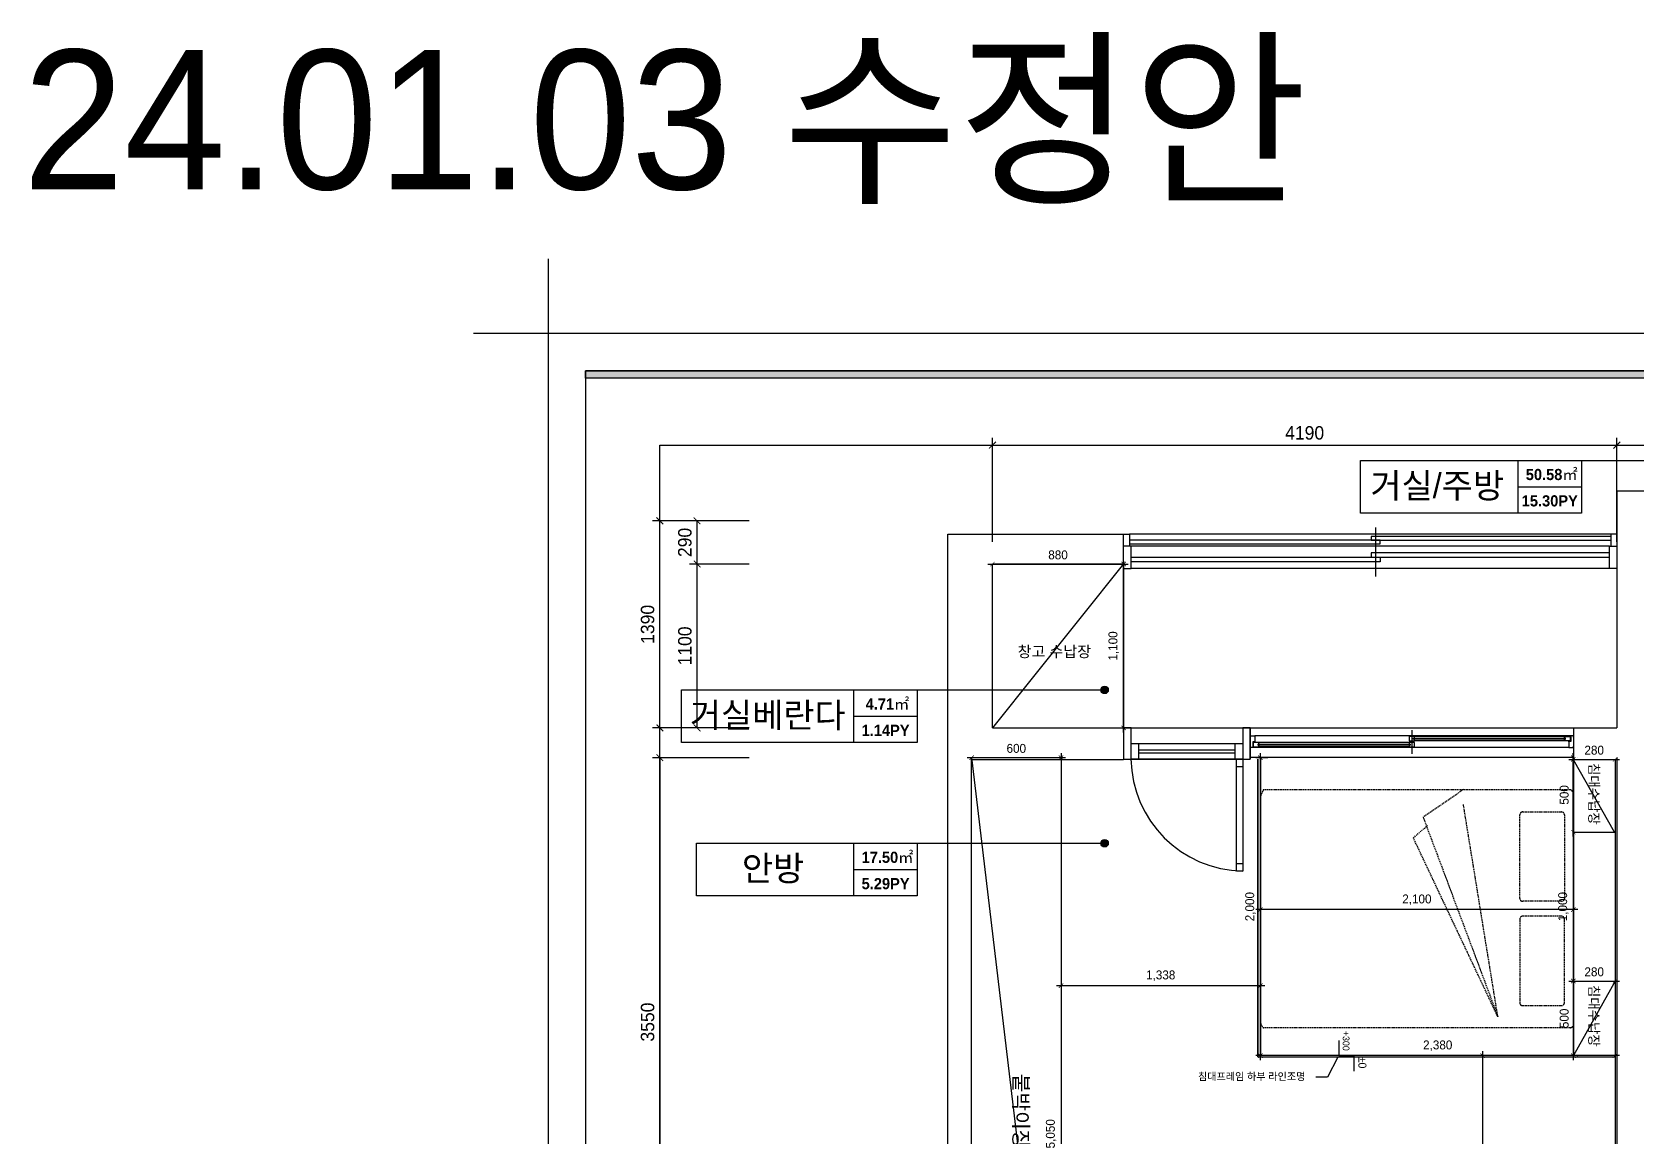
# Model space of a CAD drawing. Header units: millimetres. Extents: x -551172 to 232469, y -3435 to 261611.
# Drawn here: x 112616 to 123386, y 108009 to 115426 of the extents above; entities that cross this region are included whole.
import ezdxf
from ezdxf.enums import TextEntityAlignment as Align

# ---------------------------------------------------------------- set-up
doc = ezdxf.new("R2010")
doc.units = ezdxf.units.MM
doc.header["$LTSCALE"] = 10
doc.header["$PDMODE"] = 3
doc.linetypes.add('DH-HID2', pattern=[1.2, 0.8, -0.4])
doc.layers.get('DEFPOINTS').update_dxf_attribs({"color": 248})
for name, color, linetype in [('0-ELC TEXT', 7, 'Continuous'), ('03-TEXT', 3, 'Continuous'), ('06-FUR', 6, 'Continuous'), ('07-DIM WAL', 5, 'Continuous'), ('3.기호.계단선', 30, 'Continuous'), ('C-FIN', 5, 'Continuous'), ('F-FIN', 5, 'Continuous'), ('F-SYM', 7, 'Continuous'), ('FORM(YOURNAME)-11', 1, 'Continuous'), ('FU-FURM', 251, 'DH-HID2'), ('도면층2', 2, 'Continuous'), ('도면층4', 4, 'Continuous'), ('도면층5', 5, 'Continuous')]:
    doc.layers.add(name, color=color, linetype=linetype)
doc.styles.add('HY 울릉도 L', font='')
doc.styles.add('YOURNAME', font='HY울릉도M.TTF')
doc.styles.add('넥슨고딕', font='NEXONLv1GothicBold.ttf')
doc.styles.add('코레일둥고', font='Korail_Round_Gothic_Medium.ttf')
doc.styles.get('HY 울릉도 L').set_extended_font_data('HY울릉도L')
doc.dimstyles.new('30', dxfattribs={"dimscale": 30, "dimtxt": 2, "dimasz": 1, "dimexe": 1, "dimexo": 1, "dimgap": 1, "dimtad": 1, "dimdec": 0, "dimrnd": 0.05, "dimdsep": 46, "dimlunit": 6, "dimtxsty": 'HY 울릉도 L', "dimblk": 'ARCHTICK', "dimcen": 2.5, "dimdle": 1, "dimclrd": 133, "dimclre": 133, "dimclrt": 30, "dimadec": 0, "dimazin": 0, "dimtfac": 1, "dimtdec": 0, "dimtix": 1, "dimtmove": 2, "dimatfit": 3, "dimldrblk": 'ARCHTICK', "dimfxl": 1, "dimlwd": -1, "dimlwe": -1, "dimarcsym": 0})
doc.dimstyles.new('YOURNAME-50', dxfattribs={"dimscale": 50, "dimtxt": 1.8, "dimasz": 0.9, "dimexe": 1, "dimexo": 3, "dimgap": 0.7, "dimtad": 1, "dimdec": 0, "dimzin": 0, "dimdsep": 46, "dimtxsty": 'YOURNAME', "dimblk": 'ARCHTICK', "dimcen": 0, "dimclrd": 1, "dimclre": 1, "dimclrt": 7, "dimadec": 0, "dimazin": 0, "dimtfac": 1, "dimtdec": 0, "dimtix": 1, "dimtmove": 2, "dimatfit": 3, "dimldrblk": 'ARCHTICK', "dimfxl": 1, "dimtolj": 1, "dimtzin": 0, "dimarcsym": 0})

# ---------------------------------------------------------------- blocks, each defined once
blk = doc.blocks.new('FORM-PLAN')
at = {"layer": 'FORM(YOURNAME)-11'}
h = blk.add_hatch(color=256, dxfattribs=at)
h.dxf.hatch_style = 1
h.paths.add_polyline_path([(-71444, 55115), (10556, 55115), (10556, 54915), (-71444, 54915)])
h.paths.add_polyline_path([(-71444, -2085), (10556, -2085), (10556, -2285), (-71444, -2285)])
at = {"layer": 'DEFPOINTS', "color": 1}
blk.add_lwpolyline([(-72444, 58115), (-72444, 56115), (-74444, 56115)], dxfattribs=at)
at = {"layer": 'DEFPOINTS', "color": 158}
for points in [[(-71444, -2285), (10556, -2285), (10556, 55115), (-71444, 55115)], [(-69444, 53115), (-64, 53115), (-64, 1215), (-69444, 1215)]]:
    blk.add_lwpolyline(points, close=True, dxfattribs=at)
at = {"layer": 'FORM(YOURNAME)-11', "color": 250}
blk.add_lwpolyline([(-72444, -3285), (11556, -3285), (11556, 56115), (-72444, 56115)], close=True, dxfattribs=at)
at = {"layer": 'FORM(YOURNAME)-11'}
blk.add_lwpolyline([(-71444, 55115), (10556, 55115), (10556, 54915), (-71444, 54915)], close=True, dxfattribs=at)
at = {"layer": 'FORM(YOURNAME)-11', "color": 3, "style": 'YOURNAME'}
for tag, height, p in [('1', 450, (9905, 18188)), ('2', 450, (9905, 17544)), ('3', 450, (9905, 16257)), ('4', 450, (9905, 14326)), ('5', 515, (9905, 12009)), ('6', 515, (9905, 9757)), ('7', 515, (9905, 7504)), ('8', 515, (9905, 5252)), ('9', 515, (9905, 2999)), ('10', 515, (5655, 811)), ('11', 515, (9905, 747)), ('12', 515, (5655, -1441)), ('13', 515, (9905, -1441))]:
    blk.add_attdef(tag, text='', height=height, dxfattribs=at).set_placement(p, align=Align.MIDDLE_RIGHT)
blk = doc.blocks.new('_ArchTick')
at = {"color": 0, "linetype": 'ByBlock', "const_width": 0.15}
blk.add_lwpolyline([(-0.5, -0.5), (0.5, 0.5)], dxfattribs=at)
blk = doc.blocks.new('*D842')
at = {"layer": '07-DIM WAL', "color": 1, "lineweight": -2, "transparency": 16777216}
for p, q in [((119061, 112005), (119061, 112703)), ((119061, 112653), (123251, 112653)), ((123251, 112005), (123251, 112703))]:
    blk.add_line(p, q, dxfattribs=at)
at = {"layer": 'DEFPOINTS', "color": 0, "transparency": 16777216}
for p in [(123251, 112653), (119061, 111855), (123251, 111855)]:
    blk.add_point(p, dxfattribs=at)
at = {"layer": '07-DIM WAL', "color": 1, "lineweight": -2, "transparency": 16777216, "xscale": 45, "yscale": 45, "zscale": 45, "rotation": 180}
blk.add_blockref('_ArchTick', (119061, 112653), dxfattribs=at)
at = {"layer": '07-DIM WAL', "color": 1, "lineweight": -2, "transparency": 16777216, "xscale": 45, "yscale": 45, "zscale": 45}
blk.add_blockref('_ArchTick', (123251, 112653), dxfattribs=at)
at = {"layer": '07-DIM WAL', "color": 7, "transparency": 16777216, "insert": (121156, 112735), "char_height": 90, "attachment_point": 5, "style": 'YOURNAME'}
blk.add_mtext('\\A1;4190', dxfattribs=at)
blk = doc.blocks.new('*D843')
at = {"layer": '07-DIM WAL', "color": 1, "lineweight": -2, "transparency": 16777216}
for p, q in [((117429, 112145), (116779, 112145)), ((116829, 110755), (116829, 112145)), ((117429, 110755), (116779, 110755))]:
    blk.add_line(p, q, dxfattribs=at)
at = {"layer": 'DEFPOINTS', "color": 0, "transparency": 16777216}
for p in [(116829, 112145), (117579, 112145), (117579, 110755)]:
    blk.add_point(p, dxfattribs=at)
at = {"layer": '07-DIM WAL', "color": 1, "lineweight": -2, "transparency": 16777216, "xscale": 45, "yscale": 45, "zscale": 45}
for p, rotation in [((116829, 112145), 90), ((116829, 110755), 270)]:
    blk.add_blockref('_ArchTick', p, dxfattribs=dict(at, rotation=rotation))
at = {"layer": '07-DIM WAL', "color": 7, "transparency": 16777216, "insert": (116747, 111450), "char_height": 90, "attachment_point": 5, "rotation": 90, "style": 'YOURNAME'}
blk.add_mtext('\\A1;1390', dxfattribs=at)
blk = doc.blocks.new('*D844')
at = {"layer": '07-DIM WAL', "color": 1, "lineweight": -2, "transparency": 16777216}
for p, q in [((117429, 111855), (117029, 111855)), ((117079, 110755), (117079, 111855)), ((117429, 110755), (117029, 110755))]:
    blk.add_line(p, q, dxfattribs=at)
at = {"layer": 'DEFPOINTS', "color": 0, "transparency": 16777216}
for p in [(117079, 111855), (117579, 111855), (117579, 110755)]:
    blk.add_point(p, dxfattribs=at)
at = {"layer": '07-DIM WAL', "color": 1, "lineweight": -2, "transparency": 16777216, "xscale": 45, "yscale": 45, "zscale": 45}
for p, rotation in [((117079, 111855), 90), ((117079, 110755), 270)]:
    blk.add_blockref('_ArchTick', p, dxfattribs=dict(at, rotation=rotation))
at = {"layer": '07-DIM WAL', "color": 7, "transparency": 16777216, "insert": (116997, 111305), "char_height": 90, "attachment_point": 5, "rotation": 90, "style": 'YOURNAME'}
blk.add_mtext('\\A1;1100', dxfattribs=at)
blk = doc.blocks.new('*D845')
at = {"layer": '07-DIM WAL', "color": 1, "lineweight": -2, "transparency": 16777216}
for p, q in [((117429, 112145), (117029, 112145)), ((117079, 111855), (117079, 112145)), ((117429, 111855), (117029, 111855))]:
    blk.add_line(p, q, dxfattribs=at)
at = {"layer": 'DEFPOINTS', "color": 0, "transparency": 16777216}
for p in [(117079, 112145), (117579, 112145), (117579, 111855)]:
    blk.add_point(p, dxfattribs=at)
at = {"layer": '07-DIM WAL', "color": 1, "lineweight": -2, "transparency": 16777216, "xscale": 45, "yscale": 45, "zscale": 45}
for p, rotation in [((117079, 112145), 90), ((117079, 111855), 270)]:
    blk.add_blockref('_ArchTick', p, dxfattribs=dict(at, rotation=rotation))
at = {"layer": '07-DIM WAL', "color": 7, "transparency": 16777216, "insert": (116997, 112000), "char_height": 90, "attachment_point": 5, "rotation": 90, "style": 'YOURNAME'}
blk.add_mtext('\\A1;290', dxfattribs=at)
blk = doc.blocks.new('*D846')
at = {"layer": '07-DIM WAL', "color": 1, "lineweight": -2, "transparency": 16777216}
for p, q in [((117429, 110555), (116779, 110555)), ((116829, 110555), (116829, 107005)), ((117429, 107005), (116779, 107005))]:
    blk.add_line(p, q, dxfattribs=at)
at = {"layer": 'DEFPOINTS', "color": 0, "transparency": 16777216}
for p in [(117579, 110555), (116829, 107005), (117579, 107005)]:
    blk.add_point(p, dxfattribs=at)
at = {"layer": '07-DIM WAL', "color": 1, "lineweight": -2, "transparency": 16777216, "xscale": 45, "yscale": 45, "zscale": 45}
for p, rotation in [((116829, 110555), 90), ((116829, 107005), 270)]:
    blk.add_blockref('_ArchTick', p, dxfattribs=dict(at, rotation=rotation))
at = {"layer": '07-DIM WAL', "color": 7, "transparency": 16777216, "insert": (116747, 108780), "char_height": 90, "attachment_point": 5, "rotation": 90, "style": 'YOURNAME'}
blk.add_mtext('\\A1;3550', dxfattribs=at)
blk = doc.blocks.new('*D912')
at = {"layer": '06-FUR', "color": 133, "transparency": 16777216}
for p, q in [((122351, 106975), (122351, 108585)), ((122381, 108555), (122381, 108555)), ((122381, 107005), (122381, 107005))]:
    blk.add_line(p, q, dxfattribs=at)
at = {"layer": 'DEFPOINTS', "color": 0, "transparency": 16777216}
for p in [(122351, 108555), (122351, 108555), (122351, 107005)]:
    blk.add_point(p, dxfattribs=at)
at = {"layer": '06-FUR', "color": 133, "transparency": 16777216, "xscale": 30, "yscale": 30, "zscale": 30}
for p, rotation in [((122351, 108555), 90), ((122351, 107005), 270)]:
    blk.add_blockref('_ArchTick', p, dxfattribs=dict(at, rotation=rotation))
at = {"layer": '06-FUR', "color": 30, "transparency": 16777216, "insert": (122285, 107780), "char_height": 60, "attachment_point": 5, "rotation": 90, "style": 'HY 울릉도 L'}
blk.add_mtext('1,550', dxfattribs=at)
blk = doc.blocks.new('*D915')
at = {"layer": '06-FUR', "color": 133, "transparency": 16777216}
for p, q in [((120908, 110555), (120829, 110555)), ((120859, 108525), (120859, 110585)), ((120889, 108555), (120889, 108555))]:
    blk.add_line(p, q, dxfattribs=at)
at = {"layer": 'DEFPOINTS', "color": 0, "transparency": 16777216}
for p in [(120859, 110555), (120938, 110555), (120859, 108555)]:
    blk.add_point(p, dxfattribs=at)
at = {"layer": '06-FUR', "color": 133, "transparency": 16777216, "xscale": 30, "yscale": 30, "zscale": 30}
for p, rotation in [((120859, 110555), 90), ((120859, 108555), 270)]:
    blk.add_blockref('_ArchTick', p, dxfattribs=dict(at, rotation=rotation))
at = {"layer": '06-FUR', "color": 30, "transparency": 16777216, "insert": (120793, 109555), "char_height": 60, "attachment_point": 5, "rotation": 90, "style": 'HY 울릉도 L'}
blk.add_mtext('2,000', dxfattribs=at)
blk = doc.blocks.new('*D916')
at = {"layer": '06-FUR', "color": 133, "transparency": 16777216}
for p, q in [((122929, 110543), (123269, 110543)), ((123239, 110525), (123239, 110513))]:
    blk.add_line(p, q, dxfattribs=at)
at = {"layer": 'DEFPOINTS', "color": 0, "transparency": 16777216}
for p in [(122959, 110543), (123239, 110555), (123239, 110543)]:
    blk.add_point(p, dxfattribs=at)
at = {"layer": '06-FUR', "color": 133, "transparency": 16777216, "xscale": 30, "yscale": 30, "zscale": 30, "rotation": 180}
blk.add_blockref('_ArchTick', (122959, 110543), dxfattribs=at)
at = {"layer": '06-FUR', "color": 133, "transparency": 16777216, "xscale": 30, "yscale": 30, "zscale": 30}
blk.add_blockref('_ArchTick', (123239, 110543), dxfattribs=at)
at = {"layer": '06-FUR', "color": 30, "transparency": 16777216, "insert": (123099, 110605), "char_height": 60, "attachment_point": 5, "style": 'HY 울릉도 L'}
blk.add_mtext('280', dxfattribs=at)
blk = doc.blocks.new('*D917')
at = {"layer": '06-FUR', "color": 133, "transparency": 16777216}
blk.add_line((119551, 110555), (118891, 110555), dxfattribs=at)
at = {"layer": 'DEFPOINTS', "color": 0, "transparency": 16777216}
for p in [(118921, 110555), (118921, 110555), (119521, 110555)]:
    blk.add_point(p, dxfattribs=at)
at = {"layer": '06-FUR', "color": 133, "transparency": 16777216, "xscale": 30, "yscale": 30, "zscale": 30, "rotation": 180}
blk.add_blockref('_ArchTick', (118921, 110555), dxfattribs=at)
at = {"layer": '06-FUR', "color": 133, "transparency": 16777216, "xscale": 30, "yscale": 30, "zscale": 30}
blk.add_blockref('_ArchTick', (119521, 110555), dxfattribs=at)
at = {"layer": '06-FUR', "color": 30, "transparency": 16777216, "insert": (119221, 110617), "char_height": 60, "attachment_point": 5, "style": 'HY 울릉도 L'}
blk.add_mtext('600', dxfattribs=at)
blk = doc.blocks.new('*D918')
at = {"layer": '06-FUR', "color": 133, "transparency": 16777216}
for p, q in [((119521, 110585), (119521, 105475)), ((119551, 110555), (119551, 110555)), ((119551, 105505), (119551, 105505))]:
    blk.add_line(p, q, dxfattribs=at)
at = {"layer": 'DEFPOINTS', "color": 0, "transparency": 16777216}
for p in [(119521, 110555), (119521, 105505), (119521, 105505)]:
    blk.add_point(p, dxfattribs=at)
at = {"layer": '06-FUR', "color": 133, "transparency": 16777216, "xscale": 30, "yscale": 30, "zscale": 30}
for p, rotation in [((119521, 110555), 90), ((119521, 105505), 270)]:
    blk.add_blockref('_ArchTick', p, dxfattribs=dict(at, rotation=rotation))
at = {"layer": '06-FUR', "color": 30, "transparency": 16777216, "insert": (119455, 108030), "char_height": 60, "attachment_point": 5, "rotation": 90, "style": 'HY 울릉도 L'}
blk.add_mtext('5,050', dxfattribs=at)
blk = doc.blocks.new('*D904')
at = {"layer": '06-FUR', "color": 133, "transparency": 16777216}
for p, q in [((122959, 110025), (122959, 110585)), ((122989, 110555), (122989, 110555)), ((122989, 110055), (122989, 110055))]:
    blk.add_line(p, q, dxfattribs=at)
at = {"layer": 'DEFPOINTS', "color": 0, "transparency": 16777216}
for p in [(122959, 110555), (122959, 110555), (122959, 110055)]:
    blk.add_point(p, dxfattribs=at)
at = {"layer": '06-FUR', "color": 133, "transparency": 16777216, "xscale": 30, "yscale": 30, "zscale": 30}
for p, rotation in [((122959, 110555), 90), ((122959, 110055), 270)]:
    blk.add_blockref('_ArchTick', p, dxfattribs=dict(at, rotation=rotation))
at = {"layer": '06-FUR', "color": 30, "transparency": 16777216, "insert": (122898, 110305), "char_height": 60, "attachment_point": 5, "rotation": 90, "style": 'HY 울릉도 L'}
blk.add_mtext('500', dxfattribs=at)
blk = doc.blocks.new('*D878')
at = {"layer": '06-FUR', "color": 133, "transparency": 16777216}
for p, q in [((122959, 109085), (122959, 108525)), ((122989, 109055), (122989, 109055)), ((122986, 108555), (122989, 108555))]:
    blk.add_line(p, q, dxfattribs=at)
at = {"layer": 'DEFPOINTS', "color": 0, "transparency": 16777216}
for p in [(122959, 109055), (122956, 108555), (122959, 108555)]:
    blk.add_point(p, dxfattribs=at)
at = {"layer": '06-FUR', "color": 133, "transparency": 16777216, "xscale": 30, "yscale": 30, "zscale": 30}
for p, rotation in [((122959, 109055), 90), ((122959, 108555), 270)]:
    blk.add_blockref('_ArchTick', p, dxfattribs=dict(at, rotation=rotation))
at = {"layer": '06-FUR', "color": 30, "transparency": 16777216, "insert": (122898, 108805), "char_height": 60, "attachment_point": 5, "rotation": 90, "style": 'HY 울릉도 L'}
blk.add_mtext('500', dxfattribs=at)
blk = doc.blocks.new('*D938')
at = {"layer": '06-FUR', "color": 133, "transparency": 16777216}
for p, q in [((119941, 110725), (119941, 111885)), ((119971, 111855), (119971, 111855)), ((119971, 110755), (119971, 110755))]:
    blk.add_line(p, q, dxfattribs=at)
at = {"layer": 'DEFPOINTS', "color": 0, "transparency": 16777216}
for p in [(119941, 111855), (119941, 111855), (119941, 110755)]:
    blk.add_point(p, dxfattribs=at)
at = {"layer": '06-FUR', "color": 133, "transparency": 16777216, "xscale": 30, "yscale": 30, "zscale": 30}
for p, rotation in [((119941, 111855), 90), ((119941, 110755), 270)]:
    blk.add_blockref('_ArchTick', p, dxfattribs=dict(at, rotation=rotation))
at = {"layer": '06-FUR', "color": 30, "transparency": 16777216, "insert": (119875, 111305), "char_height": 60, "attachment_point": 5, "rotation": 90, "style": 'HY 울릉도 L'}
blk.add_mtext('1,100', dxfattribs=at)
blk = doc.blocks.new('*D928')
at = {"layer": '06-FUR', "color": 133, "transparency": 16777216}
for p, q in [((119031, 111855), (119971, 111855)), ((119061, 111825), (119061, 111825)), ((119941, 111825), (119941, 111825))]:
    blk.add_line(p, q, dxfattribs=at)
at = {"layer": 'DEFPOINTS', "color": 0, "transparency": 16777216}
for p in [(119061, 111855), (119941, 111855), (119941, 111855)]:
    blk.add_point(p, dxfattribs=at)
at = {"layer": '06-FUR', "color": 133, "transparency": 16777216, "xscale": 30, "yscale": 30, "zscale": 30, "rotation": 180}
blk.add_blockref('_ArchTick', (119061, 111855), dxfattribs=at)
at = {"layer": '06-FUR', "color": 133, "transparency": 16777216, "xscale": 30, "yscale": 30, "zscale": 30}
blk.add_blockref('_ArchTick', (119941, 111855), dxfattribs=at)
at = {"layer": '06-FUR', "color": 30, "transparency": 16777216, "insert": (119501, 111916), "char_height": 60, "attachment_point": 5, "style": 'HY 울릉도 L'}
blk.add_mtext('880', dxfattribs=at)
blk = doc.blocks.new('*D963')
at = {"layer": 'C-FIN', "color": 133, "transparency": 16777216}
for p, q in [((122959, 110085), (122959, 109025)), ((122989, 110055), (122989, 110055)), ((122989, 109055), (122989, 109055))]:
    blk.add_line(p, q, dxfattribs=at)
at = {"layer": 'DEFPOINTS', "color": 0, "transparency": 16777216}
for p in [(122959, 110055), (122959, 109055), (122959, 109055)]:
    blk.add_point(p, dxfattribs=at)
at = {"layer": 'C-FIN', "color": 133, "transparency": 16777216, "xscale": 30, "yscale": 30, "zscale": 30}
for p, rotation in [((122959, 110055), 90), ((122959, 109055), 270)]:
    blk.add_blockref('_ArchTick', p, dxfattribs=dict(at, rotation=rotation))
at = {"layer": 'C-FIN', "color": 30, "transparency": 16777216, "insert": (122893, 109555), "char_height": 60, "attachment_point": 5, "rotation": 90, "style": 'HY 울릉도 L'}
blk.add_mtext('1,000', dxfattribs=at)
blk = doc.blocks.new('*D974')
at = {"layer": 'C-FIN', "color": 133, "transparency": 16777216}
for p, q in [((122929, 109055), (123269, 109055)), ((122959, 109085), (122959, 109085))]:
    blk.add_line(p, q, dxfattribs=at)
at = {"layer": 'DEFPOINTS', "color": 0, "transparency": 16777216}
for p in [(122959, 109055), (123239, 109055), (123239, 109055)]:
    blk.add_point(p, dxfattribs=at)
at = {"layer": 'C-FIN', "color": 133, "transparency": 16777216, "xscale": 30, "yscale": 30, "zscale": 30, "rotation": 180}
blk.add_blockref('_ArchTick', (122959, 109055), dxfattribs=at)
at = {"layer": 'C-FIN', "color": 133, "transparency": 16777216, "xscale": 30, "yscale": 30, "zscale": 30}
blk.add_blockref('_ArchTick', (123239, 109055), dxfattribs=at)
at = {"layer": 'C-FIN', "color": 30, "transparency": 16777216, "insert": (123099, 109117), "char_height": 60, "attachment_point": 5, "style": 'HY 울릉도 L'}
blk.add_mtext('280', dxfattribs=at)
blk = doc.blocks.new('*D975')
at = {"layer": 'C-FIN', "color": 133, "transparency": 16777216}
blk.add_line((119491, 109025), (120889, 109025), dxfattribs=at)
at = {"layer": 'DEFPOINTS', "color": 0, "transparency": 16777216}
for p in [(119521, 109025), (120859, 109025), (120859, 109025)]:
    blk.add_point(p, dxfattribs=at)
at = {"layer": 'C-FIN', "color": 133, "transparency": 16777216, "xscale": 30, "yscale": 30, "zscale": 30, "rotation": 180}
blk.add_blockref('_ArchTick', (119521, 109025), dxfattribs=at)
at = {"layer": 'C-FIN', "color": 133, "transparency": 16777216, "xscale": 30, "yscale": 30, "zscale": 30}
blk.add_blockref('_ArchTick', (120859, 109025), dxfattribs=at)
at = {"layer": 'C-FIN', "color": 30, "transparency": 16777216, "insert": (120190, 109091), "char_height": 60, "attachment_point": 5, "style": 'HY 울릉도 L'}
blk.add_mtext('1,338', dxfattribs=at)
blk = doc.blocks.new('*D976')
at = {"layer": 'C-FIN', "color": 133, "transparency": 16777216}
blk.add_line((123269, 108555), (120829, 108555), dxfattribs=at)
at = {"layer": 'DEFPOINTS', "color": 0, "transparency": 16777216}
for p in [(120859, 108555), (120859, 108555), (123239, 108555)]:
    blk.add_point(p, dxfattribs=at)
at = {"layer": 'C-FIN', "color": 133, "transparency": 16777216, "xscale": 30, "yscale": 30, "zscale": 30}
for p, rotation in [((120859, 108555), 179.9999999999954), ((123239, 108555), 359.9999999999955)]:
    blk.add_blockref('_ArchTick', p, dxfattribs=dict(at, rotation=rotation))
at = {"layer": 'C-FIN', "color": 30, "transparency": 16777216, "insert": (122049, 108621), "char_height": 60, "attachment_point": 5, "style": 'HY 울릉도 L'}
blk.add_mtext('2,380', dxfattribs=at)
blk = doc.blocks.new('*D979')
at = {"layer": 'C-FIN', "color": 133, "transparency": 16777216}
blk.add_line((122989, 109535), (120829, 109535), dxfattribs=at)
at = {"layer": 'DEFPOINTS', "color": 0, "transparency": 16777216}
for p in [(120859, 109535), (120859, 109535), (122959, 109535)]:
    blk.add_point(p, dxfattribs=at)
at = {"layer": 'C-FIN', "color": 133, "transparency": 16777216, "xscale": 30, "yscale": 30, "zscale": 30, "rotation": 180}
blk.add_blockref('_ArchTick', (120859, 109535), dxfattribs=at)
at = {"layer": 'C-FIN', "color": 133, "transparency": 16777216, "xscale": 30, "yscale": 30, "zscale": 30}
blk.add_blockref('_ArchTick', (122959, 109535), dxfattribs=at)
at = {"layer": 'C-FIN', "color": 30, "transparency": 16777216, "insert": (121909, 109601), "char_height": 60, "attachment_point": 5, "style": 'HY 울릉도 L'}
blk.add_mtext('2,100', dxfattribs=at)

msp = doc.modelspace()

# ---------------------------------------------------------------- hatches: boundary and pattern name
at = {"layer": '0-ELC TEXT'}
h = msp.add_hatch(color=256, dxfattribs=at)
h.dxf.hatch_style = 1
edge = h.paths.add_edge_path()
edge.add_arc((119813.4, 111009.7), 25, 180, 540, ccw=False)
h = msp.add_hatch(color=256, dxfattribs=at)
h.dxf.hatch_style = 1
edge = h.paths.add_edge_path()
edge.add_arc((119813.4, 109980.5), 25, 180, 540, ccw=False)

# ---------------------------------------------------------------- linework, layer by layer
for p, q in [((122588.1, 112196.5), (122588.1, 112550.3)), ((122588.1, 112373.4), (123012.8, 112373.4)), ((118131, 110655.9), (118131, 111009.7)), ((118555.7, 111009.7), (119813.4, 111009.7)), ((118131, 110832.8), (118555.7, 110832.8)), ((118131, 109626.7), (118131, 109980.5)), ((118555.7, 109980.5), (119813.4, 109980.5)), ((118131, 109803.6), (118555.7, 109803.6))]:
    msp.add_line(p, q, dxfattribs=at)
for points in [[(121530.9, 112550.3), (123012.8, 112550.3), (123012.8, 112196.5), (121530.9, 112196.5)], [(116973.8, 111009.7), (118555.7, 111009.7), (118555.7, 110655.9), (116973.8, 110655.9)], [(117073.8, 109980.5), (118555.7, 109980.5), (118555.7, 109626.7), (117073.8, 109626.7)]]:
    msp.add_lwpolyline(points, close=True, dxfattribs=at)
msp.add_lwpolyline([(123012.8, 112550.3), (123945.8, 112550.3), (123945.8, 111903.9)], dxfattribs=at)
for centre in [(119813.4, 111009.7), (119813.4, 109980.5)]:
    msp.add_circle(centre, 25, dxfattribs=at)
at = {"layer": '06-FUR'}
for p, q in [((119061.4, 111855.3), (119940.7, 111855.3)), ((119940.7, 111855.3), (119061.4, 110755.3)), ((119940.7, 111855.3), (119940.7, 110755.3)), ((119940.7, 110755.3), (119940.7, 111155.3)), ((118921.4, 110555.3), (119521.4, 105505.3)), ((120859.4, 110555.3), (120859.4, 108555.3)), ((122959.4, 110555.3), (122959.4, 108555.3)), ((123236.4, 110055.3), (122959.4, 110540.3)), ((122959.4, 110055.3), (123236.4, 110055.3)), ((123239.4, 109055.3), (122959.4, 108555.3)), ((122959.4, 109055.3), (123239.4, 109055.3)), ((123239.4, 108555.3), (120853.4, 108555.3))]:
    msp.add_line(p, q, dxfattribs=at)
at = {"layer": '06-FUR', "color": 41, "true_color": 0xf4ee51}
for p, q in [((121378.4, 108545.3), (121310, 108410)), ((121310, 108410), (121230, 108410))]:
    msp.add_line(p, q, dxfattribs=at)
at = {"layer": '06-FUR'}
msp.add_lwpolyline([(119521.4, 105505.3), (118921.4, 105505.3), (118921.4, 110555.3), (119521.4, 110555.3)], close=True, dxfattribs=at)
at = {"layer": '06-FUR', "color": 41, "true_color": 0xf4ee51, "const_width": 10}
for points in [[(120841.4, 110545.3), (120841.4, 108545.3)], [(123239.4, 108545.3), (120840, 108545.3)]]:
    msp.add_lwpolyline(points, dxfattribs=at)
at = {"layer": '06-FUR'}
msp.add_lwpolyline([(123251.4, 108555.3, 2, 1.455191522836685e-11, 0), (123251.4, 108555.3, 1.455191522836685e-11, 1.455191522836685e-11, 0)], format="xyseb", dxfattribs=at)
at = {"layer": '3.기호.계단선'}
msp.add_lwpolyline([(121386.4, 108655.3), (121386.4, 108555.3), (121486.4, 108555.3), (121486.4, 108450)], dxfattribs=at)
at = {"layer": 'C-FIN'}
msp.add_line((122941.4, 110543.3), (123239.4, 110543.3), dxfattribs=at)
at = {"layer": 'F-FIN'}
for p, q in [((118921.4, 110543.3), (119941.4, 110543.3)), ((123239.4, 110543.3), (123239.4, 107005.3))]:
    msp.add_line(p, q, dxfattribs=at)
at = {"layer": 'FU-FURM'}
for p, q in [((122221.4, 110340.6), (121951.4, 110154.6)), ((122452.8, 108815.6), (122221.4, 110240.6)), ((121885.4, 110016.6), (121981.4, 110100.6)), ((121951.4, 110154.6), (122452.8, 108815.6)), ((122452.8, 108815.6), (121885.4, 110016.6))]:
    msp.add_line(p, q, dxfattribs=at)
for points in [[(120859.4, 108775.3), (120859.4, 110292, -0.0341413), (120879.4, 110340.6), (122939.4, 110340.6, -0.2187689), (122959.4, 110315.3), (122959.4, 108755.3, -0.1114772), (122939.4, 108740.6), (120879.4, 108740.6, -0.1265943)], [(122599.4, 109610.6), (122599.4, 110170.6, -0.4142136), (122619.4, 110190.6), (122879.4, 110190.6, -0.4142136), (122899.4, 110170.6), (122899.4, 109610.6, -0.4142136), (122879.4, 109590.6), (122619.4, 109590.6, -0.4142136)], [(122599.4, 109470.6), (122599.4, 108910.6, 0.4142136), (122619.4, 108890.6), (122879.4, 108890.6, 0.4142136), (122899.4, 108910.6), (122899.4, 109470.6, 0.4142136), (122879.4, 109490.6), (122619.4, 109490.6, 0.4142136)]]:
    msp.add_lwpolyline(points, format="xyb", close=True, dxfattribs=at)
at = {"layer": '도면층2'}
for p, q in [((123251.4, 112345.3), (123601.4, 112345.3)), ((123251.4, 112345.3), (123251.4, 110755.3)), ((118761.4, 102675.3), (118761.4, 112055.3)), ((118761.4, 112055.3), (119941.4, 112055.3)), ((119941.4, 111855.3), (119941.4, 112055.3)), ((123251.4, 112055.3), (123251.4, 111855.3)), ((119061.4, 110755.3), (119061.4, 111855.3)), ((119061.4, 111855.3), (119941.4, 111855.3)), ((119061.4, 110755.3), (123251.4, 110755.3)), ((119940.7, 110755.3), (119940.7, 110545.3)), ((119940.7, 110755.3), (119940.7, 110545.3)), ((120790.7, 110755.3), (120790.7, 110555.3)), ((120790.7, 110755.3), (120790.7, 110545.3)), ((120790.7, 110755.3), (120790.7, 110545.3)), ((122959.4, 110755.3), (122959.4, 110555.3)), ((120790.7, 110700.3), (120790.7, 110650.3)), ((118921.4, 105505.3), (118921.4, 110555.3)), ((123251.4, 110555.3), (123251.4, 107005.3))]:
    msp.add_line(p, q, dxfattribs=at)
at = {"layer": '도면층4'}
for p, q in [((123211.4, 112055.3), (119981.4, 112055.3)), ((121632.8, 111770.3), (121632.8, 112100.3)), ((123201.4, 111975.3), (119991.4, 111975.3)), ((123201.4, 111825.3), (119991.4, 111825.3)), ((120790.7, 110555.3), (120790.7, 110755.3)), ((120790.7, 110755.3), (122959.4, 110755.3)), ((121875, 110738.8), (121875, 110581.8)), ((122959.4, 110755.3), (122959.4, 110555.3)), ((119990.7, 110650.3), (120740.7, 110649.2)), ((119990.7, 110649.2), (120740.7, 110650.3)), ((120040.7, 110606.7), (120690.7, 110606.7)), ((120790.7, 110700.3), (120790.7, 110650.3)), ((122929.4, 110622.7), (120808.1, 110622.7)), ((122941.9, 110702.7), (120820.7, 110702.7)), ((121857.5, 110657.4), (120849.4, 110657.4)), ((121857.5, 110627.4), (120849.4, 110627.4)), ((122900.3, 110697.7), (121892.5, 110697.7)), ((122900.3, 110667.7), (121892.5, 110667.7)), ((122929.4, 110661.6), (122929.4, 110663.7)), ((120740.7, 110545.3), (119990.7, 110545.3)), ((119990.7, 110544.2), (120740.7, 110544.2)), ((120040.7, 110586.7), (120690.7, 110586.7)), ((120698.7, 109794.2), (120697.7, 110544.2)), ((122959.4, 110555.3), (120790.7, 110555.3)), ((120740.7, 110494.2), (120740.7, 109844.2))]:
    msp.add_line(p, q, dxfattribs=at)
for points in [[(119941.4, 112055.3), (119981.4, 112055.3), (119981.4, 111975.3)], [(119981.4, 111990.3), (121662.8, 111990.3), (121662.8, 112015.3), (119981.4, 112015.3)], [(123211.4, 112040.3), (121602.8, 112040.3), (121602.8, 112015.3), (123211.4, 112015.3)], [(123251.4, 112055.3), (123211.4, 112055.3), (123211.4, 111975.3)], [(119941.4, 111875.3), (119941.4, 111825.3), (119991.4, 111825.3), (119991.4, 111975.3), (119941.4, 111975.3)], [(119991.4, 111900.3), (121662.8, 111900.3), (121662.8, 111870.3), (119991.4, 111870.3)], [(123201.4, 111930.3), (121602.8, 111930.3), (121602.8, 111900.3), (123201.4, 111900.3)], [(123251.4, 111875.3), (123251.4, 111825.3), (123201.4, 111825.3), (123201.4, 111975.3), (123251.4, 111975.3)], [(120790.7, 110693.6), (120790.7, 110702.7), (120820.7, 110702.7), (120820.7, 110661.6), (120808.1, 110661.6), (120808.1, 110622.7), (120790.7, 110622.7), (120790.7, 110631.6)], [(120849.4, 110648.1), (120852.1, 110646.8), (120852.7, 110645.8), (120853.2, 110644.4)], [(120849.4, 110636.6), (120852.1, 110637.9), (120852.7, 110638.9), (120853.2, 110640.4)], [(121857.5, 110648.1), (121854.8, 110646.8), (121854.2, 110645.8), (121853.7, 110644.4)], [(121857.5, 110636.6), (121854.8, 110637.9), (121854.2, 110638.9), (121853.7, 110640.4)], [(121889.1, 110680.7), (122903.8, 110680.7), (122903.8, 110684.7), (121889.1, 110684.7), (121889.1, 110680.7), (121889.1, 110684.7)], [(121892.5, 110688.5), (121895.3, 110687.1), (121895.8, 110686.1), (121896.4, 110684.7)], [(121892.5, 110676.9), (121895.3, 110678.3), (121895.8, 110679.3), (121896.4, 110680.7)], [(122900.3, 110688.5), (122897.6, 110687.1), (122897, 110686.1), (122896.5, 110684.7)], [(122900.3, 110676.9), (122897.6, 110678.3), (122897, 110679.3), (122896.5, 110680.7)], [(122959.4, 110693.7), (122959.4, 110702.7), (122941.9, 110702.7), (122941.9, 110663.7), (122929.4, 110663.7), (122929.4, 110622.7), (122959.4, 110622.7), (122959.4, 110631.7)]]:
    msp.add_lwpolyline(points, dxfattribs=at)
for points in [[(119940.7, 110545.3), (119990.7, 110545.3), (119990.7, 110755.3), (119940.7, 110755.3)], [(120740.7, 110545.3), (120790.7, 110545.3), (120790.7, 110755.3), (120740.7, 110755.3)], [(119990.7, 110544.2), (119990.7, 110649.2), (120040.7, 110649.2), (120040.7, 110544.2)], [(120690.7, 110544.2), (120690.7, 110649.2), (120740.7, 110649.2), (120740.7, 110544.2)], [(120849.4, 110647.4), (120849.4, 110657.4), (120811.4, 110657.4), (120811.4, 110627.4), (120849.4, 110627.4), (120849.4, 110637.4), (120843.8, 110639.1), (120843.8, 110645.6)], [(120845.9, 110640.4), (121861, 110640.4), (121861, 110644.4), (120845.9, 110644.4)], [(121887, 110685.9), (121892.5, 110687.7), (121892.5, 110697.7), (121857.5, 110697.7), (121857.5, 110667.7), (121892.5, 110667.7), (121892.5, 110677.7), (121887, 110679.5)], [(121857.5, 110627.4), (121892.5, 110627.4), (121892.5, 110657.4), (121857.5, 110657.4), (121857.5, 110647.4), (121863, 110645.6), (121863, 110639.1), (121857.5, 110637.4)], [(122905.8, 110685.9), (122900.3, 110687.7), (122900.3, 110697.7), (122938.3, 110697.7), (122938.3, 110667.7), (122900.3, 110667.7), (122900.3, 110677.7), (122905.8, 110679.5)], [(120740.7, 110494.2), (120698.7, 110494.2), (120698.7, 110544.2), (120740.7, 110544.2)], [(120740.7, 109794.2), (120698.7, 109794.2), (120698.7, 109844.2), (120740.7, 109844.2)]]:
    msp.add_lwpolyline(points, close=True, dxfattribs=at)
at = {"layer": '도면층5'}
msp.add_arc((120753.2, 110556.8), 762.7, 180.94334, 269.05666, dxfattribs=at)

# ---------------------------------------------------------------- block references
at = {"layer": 'F-SYM', "xscale": 0.2500000000000001, "yscale": 0.2500000000000001, "zscale": 0.2500000000000001}
msp.add_blockref('FORM-PLAN', (134189.9, 99374), dxfattribs=at)

# ---------------------------------------------------------------- texts
at = {"layer": '0-ELC TEXT', "style": '코레일둥고'}
msp.add_text('창고 수납장', height=74.21, dxfattribs=at).set_placement((119230, 111230))
for s, height, p in [('침대수납장', 66, (123065, 110519.1)), ('침대수납장', 66, (123065, 109029.1)), ('붙박이장 신설', 100, (119203, 108433.1))]:
    msp.add_text(s, height=height, rotation=270, dxfattribs=at).set_placement(p)
at = {"layer": '03-TEXT'}
for s, height, style, p in [('24.01.03 수정안', 934.9, '코레일둥고', (116864.7, 114371.5)), ('거실/주방', 166.67, '코레일둥고', (122045.6, 112298)), ('50.58㎡', 75, '넥슨고딕', (122813.8, 112418.5)), ('15.30PY', 75, '넥슨고딕', (122801, 112241.6)), ('거실베란다', 166.67, '코레일둥고', (117553.2, 110757.4)), ('4.71㎡', 75, '넥슨고딕', (118356.7, 110877.9)), ('1.14PY', 75, '넥슨고딕', (118343.9, 110701)), ('안방', 166.67, '코레일둥고', (117588.5, 109728.2)), ('17.50㎡', 75, '넥슨고딕', (118356.7, 109848.7)), ('5.29PY', 75, '넥슨고딕', (118343.9, 109671.8))]:
    msp.add_text(s, height=height, dxfattribs=dict(at, style=style)).set_placement(p, align=Align.CENTER)
at = {"layer": '06-FUR', "color": 41, "true_color": 0xf4ee51, "style": '코레일둥고'}
msp.add_text('침대프레임 하부 라인조명', height=49.615, dxfattribs=at).set_placement((120440, 108390))
at = {"layer": '3.기호.계단선', "style": '코레일둥고'}
for s, height, p in [('+300', 45.23, (121411.6, 108720.7)), ('±0', 53.94, (121516.6, 108547.1))]:
    msp.add_text(s, height=height, rotation=270, dxfattribs=at).set_placement(p)

# ---------------------------------------------------------------- dimensions: what is measured, and where the dimension line sits
at = {"layer": '06-FUR'}
for base, p1, p2, picture, middle in [((119941.4, 111855), (119061.4, 111855.3), (119941.4, 111855.3), '*D928', (119501.4, 111916.3)), ((118921.4, 110555.3), (119521.4, 110555.3), (118921.4, 110555.3), '*D917', (119221.4, 110616.6)), ((123239.4, 110543.3), (122959.4, 110543.3), (123239.4, 110555.3), '*D916', (123099.4, 110604.6))]:
    dim = msp.add_linear_dim(base=base, p1=p1, p2=p2, dimstyle='30', override={"dimfxl": 1.25}, dxfattribs=at)
    dim.commit()
    dim.dimension.update_dxf_attribs({"geometry": picture, "text_midpoint": middle})
for base, p1, p2, picture, middle in [((119940.7, 111855.3), (119940.7, 110755.3), (119940.7, 111855.3), '*D938', (119874.7, 111305.3)), ((119521.4, 105505.3), (119521.4, 110555.3), (119521.4, 105505.3), '*D918', (119455.4, 108030.3)), ((120859.4, 110555.3), (120859.4, 108555.3), (120938, 110555.3), '*D915', (120793.4, 109555.3)), ((122959.4, 110555.3), (122959.4, 110055.3), (122959.4, 110555.3), '*D904', (122898.1, 110305.3)), ((122959.4, 108555.3), (122959.4, 109055.3), (122956.4, 108555.3), '*D878', (122898.1, 108805.3)), ((122351.4, 108555.3), (122351.4, 107005.3), (122351.4, 108555.3), '*D912', (122285.4, 107780.3))]:
    dim = msp.add_linear_dim(base=base, p1=p1, p2=p2, angle=90, dimstyle='30', override={"dimfxl": 1.25}, dxfattribs=at)
    dim.commit()
    dim.dimension.update_dxf_attribs({"geometry": picture, "text_midpoint": middle})
at = {"layer": '07-DIM WAL'}
for base, p1, p2, angle, picture, middle in [((123251.4, 112652.8), (119061.4, 111855.3), (123251.4, 111855.3), 180, '*D842', (121156.4, 112734.7)), ((116828.9, 112145.3), (117578.9, 110755.3), (117578.9, 112145.3), 90, '*D843', (116747, 111450.3)), ((117078.9, 112145.3), (117578.9, 111855.3), (117578.9, 112145.3), 90, '*D845', (116997, 112000.3)), ((117078.9, 111855.3), (117578.9, 110755.3), (117578.9, 111855.3), 90, '*D844', (116997.1, 111305.3)), ((116828.9, 107005.3), (117578.9, 110555.3), (117578.9, 107005.3), 90, '*D846', (116747.1, 108780.3))]:
    dim = msp.add_linear_dim(base=base, p1=p1, p2=p2, angle=angle, dimstyle='YOURNAME-50', dxfattribs=at)
    dim.commit()
    dim.dimension.update_dxf_attribs({"geometry": picture, "text_midpoint": middle})
at = {"layer": 'C-FIN'}
dim = msp.add_linear_dim(base=(122959.4, 109055.3), p1=(122959.4, 110055.3), p2=(122959.4, 109055.3), angle=90, dimstyle='30', override={"dimfxl": 1.25}, dxfattribs=at)
dim.commit()
dim.dimension.update_dxf_attribs({"geometry": '*D963', "text_midpoint": (122893.4, 109555.3)})
for base, p1, p2, picture, middle in [((120859.4, 109535.3), (122959.4, 109535.3), (120859.4, 109535.3), '*D979', (121909.4, 109601.2)), ((120859.4, 109025.3), (119521.4, 109025.3), (120859.4, 109025.3), '*D975', (120190.4, 109091.3)), ((123239.4, 109055.3), (122959.4, 109055.3), (123239.4, 109055.3), '*D974', (123099.4, 109116.6))]:
    dim = msp.add_linear_dim(base=base, p1=p1, p2=p2, dimstyle='30', override={"dimfxl": 1.25}, dxfattribs=at)
    dim.commit()
    dim.dimension.update_dxf_attribs({"geometry": picture, "text_midpoint": middle})
dim = msp.add_aligned_dim(p1=(123239.4, 108555.3), p2=(120859.4, 108555.3), distance=0, dimstyle='30', override={"dimfxl": 1.25}, dxfattribs=at)
dim.commit()
dim.dimension.update_dxf_attribs({"geometry": '*D976', "text_midpoint": (122049.4, 108621.3)})

doc.saveas('drawing.dxf')
